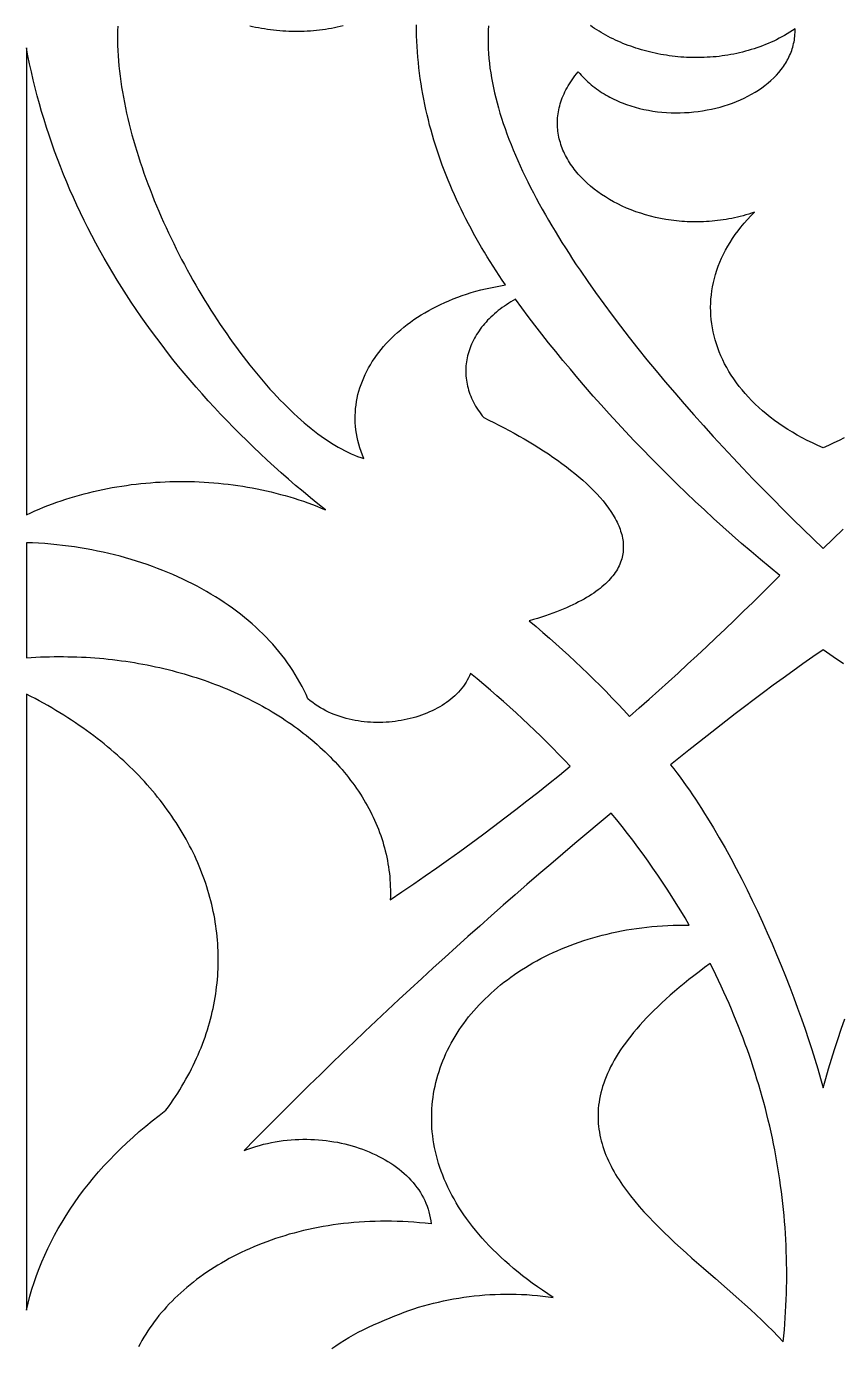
# Model space of a CAD drawing. Extents: x -4950 to -2150, y -1354 to 1346.
# Drawn here: x -2648.6 to -2495.7, y -810.6 to -562.7 of the extents above; entities that cross this region are included whole.
import ezdxf

# ---------------------------------------------------------------- set-up
doc = ezdxf.new("R2010")
doc.units = 0
doc.layers.add('LAYER_1', color=18, linetype='CONTINUOUS')

msp = doc.modelspace()

# ---------------------------------------------------------------- linework, layer by layer
at = {"layer": 'LAYER_1'}
for points in [[(-2631.47, -562.69), (-2631.51, -563.59), (-2631.52, -564.51), (-2631.52, -565.43), (-2631.5, -566.36), (-2631.46, -567.3), (-2631.41, -568.25), (-2631.35, -569.2), (-2631.26, -570.16), (-2631.16, -571.12), (-2631.05, -572.1), (-2630.92, -573.08), (-2630.77, -574.06), (-2630.61, -575.05), (-2630.43, -576.04), (-2630.24, -577.04), (-2630.04, -578.04), (-2629.82, -579.05), (-2629.59, -580.06), (-2629.35, -581.07), (-2629.09, -582.09), (-2628.82, -583.11), (-2628.53, -584.13), (-2628.24, -585.15), (-2627.93, -586.17), (-2627.6, -587.2), (-2627.27, -588.23), (-2626.93, -589.25), (-2626.57, -590.28), (-2626.2, -591.31), (-2625.82, -592.33), (-2625.43, -593.36), (-2625.03, -594.39), (-2624.62, -595.41), (-2624.2, -596.43), (-2623.77, -597.45), (-2623.33, -598.47), (-2622.88, -599.49), (-2622.42, -600.5), (-2621.95, -601.51), (-2621.48, -602.51), (-2620.99, -603.51), (-2620.5, -604.51), (-2620, -605.5), (-2619.49, -606.49), (-2618.97, -607.47), (-2618.44, -608.45), (-2617.91, -609.42), (-2617.37, -610.39), (-2616.83, -611.34), (-2616.27, -612.3), (-2615.71, -613.24), (-2615.15, -614.18), (-2614.58, -615.11), (-2614, -616.03), (-2613.42, -616.94), (-2612.83, -617.84), (-2612.24, -618.74), (-2611.64, -619.62), (-2611.04, -620.49), (-2610.44, -621.36), (-2609.83, -622.21), (-2609.22, -623.06), (-2608.6, -623.89), (-2607.98, -624.71), (-2607.35, -625.52), (-2606.73, -626.32), (-2606.1, -627.1), (-2605.47, -627.87), (-2604.83, -628.63), (-2604.2, -629.38), (-2603.56, -630.11), (-2602.92, -630.83), (-2602.28, -631.53), (-2601.64, -632.22), (-2600.99, -632.89), (-2600.35, -633.55), (-2599.71, -634.19), (-2599.06, -634.82), (-2598.42, -635.43), (-2597.77, -636.02), (-2597.13, -636.6), (-2596.49, -637.16), (-2595.85, -637.7), (-2595.2, -638.22), (-2594.56, -638.73), (-2593.93, -639.22), (-2593.29, -639.68), (-2592.66, -640.13), (-2592.02, -640.56), (-2591.39, -640.97), (-2590.77, -641.36), (-2590.14, -641.73), (-2589.52, -642.07), (-2588.91, -642.4), (-2588.29, -642.71), (-2587.68, -642.99), (-2587.08, -643.25), (-2586.47, -643.49), (-2585.88, -643.7), (-2585.28, -643.89), (-2585.57, -643.22), (-2585.82, -642.55), (-2586.05, -641.87), (-2586.25, -641.19), (-2586.42, -640.52), (-2586.57, -639.84), (-2586.7, -639.17), (-2586.79, -638.5), (-2586.86, -637.83), (-2586.91, -637.16), (-2586.93, -636.49), (-2586.93, -635.82), (-2586.9, -635.16), (-2586.85, -634.5), (-2586.77, -633.84), (-2586.67, -633.18), (-2586.55, -632.53), (-2586.41, -631.88), (-2586.24, -631.24), (-2586.04, -630.6), (-2585.83, -629.97), (-2585.59, -629.34), (-2585.33, -628.72), (-2585.05, -628.1), (-2584.75, -627.49), (-2584.43, -626.88), (-2584.08, -626.28), (-2583.72, -625.69), (-2583.33, -625.1), (-2582.93, -624.52), (-2582.5, -623.95), (-2582.05, -623.39), (-2581.59, -622.83), (-2581.1, -622.29), (-2580.6, -621.75), (-2580.07, -621.22), (-2579.53, -620.7), (-2578.97, -620.19), (-2578.39, -619.69), (-2577.8, -619.21), (-2577.18, -618.73), (-2576.55, -618.26), (-2575.9, -617.8), (-2575.24, -617.36), (-2574.55, -616.92), (-2573.86, -616.5), (-2573.14, -616.09), (-2572.41, -615.69), (-2571.66, -615.31), (-2570.9, -614.94), (-2570.12, -614.58), (-2569.33, -614.24), (-2568.52, -613.9), (-2567.7, -613.59), (-2566.87, -613.29), (-2566.02, -613), (-2565.15, -612.73), (-2564.27, -612.47), (-2563.38, -612.23), (-2562.48, -612.01), (-2561.56, -611.8), (-2560.63, -611.61), (-2559.69, -611.43), (-2558.74, -611.27), (-2559.33, -610.41), (-2559.91, -609.54), (-2560.48, -608.66), (-2561.04, -607.79), (-2561.59, -606.91), (-2562.14, -606.03), (-2562.67, -605.15), (-2563.2, -604.26), (-2563.71, -603.38), (-2564.22, -602.49), (-2564.71, -601.6), (-2565.2, -600.7), (-2565.68, -599.8), (-2566.14, -598.9), (-2566.6, -598), (-2567.04, -597.09), (-2567.48, -596.19), (-2567.9, -595.27), (-2568.32, -594.36), (-2568.72, -593.44), (-2569.11, -592.52), (-2569.5, -591.6), (-2569.87, -590.68), (-2570.23, -589.75), (-2570.58, -588.82), (-2570.91, -587.88), (-2571.24, -586.95), (-2571.55, -586.01), (-2571.86, -585.06), (-2572.15, -584.12), (-2572.43, -583.17), (-2572.7, -582.21), (-2572.96, -581.26), (-2573.2, -580.3), (-2573.43, -579.34), (-2573.65, -578.37), (-2573.86, -577.4), (-2574.06, -576.43), (-2574.24, -575.46), (-2574.41, -574.48), (-2574.57, -573.5), (-2574.71, -572.51), (-2574.85, -571.52), (-2574.97, -570.53), (-2575.07, -569.53), (-2575.17, -568.53), (-2575.25, -567.53), (-2575.31, -566.53), (-2575.37, -565.52), (-2575.41, -564.5), (-2575.43, -563.48), (-2575.44, -562.46)], [(-2589.2, -562.61), (-2589.74, -562.75), (-2590.29, -562.88), (-2590.84, -563), (-2591.39, -563.11), (-2591.95, -563.21), (-2592.51, -563.3), (-2593.07, -563.38), (-2593.64, -563.45), (-2594.2, -563.52), (-2594.77, -563.57), (-2595.34, -563.62), (-2595.92, -563.65), (-2596.49, -563.68), (-2597.07, -563.7), (-2597.64, -563.71), (-2598.22, -563.71), (-2598.8, -563.7), (-2599.37, -563.68), (-2599.95, -563.65), (-2600.52, -563.62), (-2601.1, -563.57), (-2601.67, -563.52), (-2602.24, -563.46), (-2602.81, -563.39), (-2603.38, -563.32), (-2603.94, -563.23), (-2604.5, -563.14), (-2605.06, -563.03), (-2605.62, -562.92), (-2606.17, -562.8), (-2606.72, -562.67)], [(-2561.89, -562.61), (-2561.95, -563.47), (-2561.99, -564.33), (-2562, -565.2), (-2562, -566.08), (-2561.97, -566.96), (-2561.92, -567.85), (-2561.85, -568.75), (-2561.76, -569.65), (-2561.64, -570.56), (-2561.51, -571.48), (-2561.36, -572.4), (-2561.19, -573.33), (-2561, -574.27), (-2560.79, -575.21), (-2560.56, -576.15), (-2560.31, -577.11), (-2560.05, -578.06), (-2559.76, -579.03), (-2559.46, -579.99), (-2559.14, -580.97), (-2558.81, -581.94), (-2558.45, -582.92), (-2558.08, -583.91), (-2557.69, -584.9), (-2557.29, -585.9), (-2556.87, -586.89), (-2556.43, -587.9), (-2555.98, -588.9), (-2555.51, -589.91), (-2555.03, -590.92), (-2554.53, -591.94), (-2554.02, -592.96), (-2553.49, -593.98), (-2552.95, -595.01), (-2552.4, -596.04), (-2551.83, -597.07), (-2551.25, -598.1), (-2550.65, -599.13), (-2550.04, -600.17), (-2549.42, -601.21), (-2548.79, -602.25), (-2548.14, -603.29), (-2547.48, -604.34), (-2546.81, -605.38), (-2546.13, -606.43), (-2545.44, -607.48), (-2544.74, -608.53), (-2543.3, -610.63), (-2541.82, -612.73), (-2540.3, -614.83), (-2538.74, -616.94), (-2537.15, -619.04), (-2535.53, -621.14), (-2533.87, -623.23), (-2532.19, -625.32), (-2530.47, -627.41), (-2528.74, -629.48), (-2526.98, -631.55), (-2525.2, -633.61), (-2523.39, -635.66), (-2521.58, -637.7), (-2519.74, -639.72), (-2517.9, -641.73), (-2516.04, -643.72), (-2514.17, -645.7), (-2512.3, -647.66), (-2510.41, -649.6), (-2508.53, -651.52), (-2506.65, -653.42), (-2504.76, -655.3), (-2502.88, -657.15), (-2501, -658.98), (-2499.13, -660.78), (-2497.26, -658.98), (-2495.38, -657.15)], [(-2495.18, -639.97), (-2496.13, -640.47), (-2497.1, -640.95), (-2498.1, -641.42), (-2499.13, -641.87), (-2500.15, -641.42), (-2501.15, -640.95), (-2502.13, -640.47), (-2503.08, -639.97), (-2504, -639.46), (-2504.9, -638.94), (-2505.78, -638.4), (-2506.63, -637.85), (-2507.46, -637.28), (-2508.26, -636.71), (-2509.04, -636.12), (-2509.79, -635.51), (-2510.51, -634.9), (-2511.21, -634.28), (-2511.89, -633.64), (-2512.54, -633), (-2513.16, -632.34), (-2513.76, -631.68), (-2514.33, -631.01), (-2514.88, -630.33), (-2515.4, -629.64), (-2515.89, -628.94), (-2516.36, -628.23), (-2516.8, -627.52), (-2517.22, -626.8), (-2517.61, -626.08), (-2517.97, -625.35), (-2518.3, -624.61), (-2518.61, -623.87), (-2518.9, -623.12), (-2519.15, -622.37), (-2519.38, -621.62), (-2519.58, -620.86), (-2519.76, -620.09), (-2519.91, -619.33), (-2520.03, -618.56), (-2520.12, -617.79), (-2520.19, -617.02), (-2520.23, -616.25), (-2520.24, -615.48), (-2520.22, -614.7), (-2520.18, -613.93), (-2520.1, -613.15), (-2520, -612.38), (-2519.88, -611.61), (-2519.72, -610.84), (-2519.54, -610.07), (-2519.32, -609.3), (-2519.08, -608.54), (-2518.81, -607.78), (-2518.52, -607.02), (-2518.19, -606.26), (-2517.83, -605.51), (-2517.45, -604.77), (-2517.04, -604.03), (-2516.6, -603.29), (-2516.13, -602.56), (-2515.63, -601.84), (-2515.1, -601.12), (-2514.54, -600.41), (-2513.96, -599.71), (-2513.34, -599.01), (-2512.7, -598.33), (-2512.02, -597.65), (-2512.55, -597.82), (-2513.09, -597.99), (-2513.62, -598.14), (-2514.15, -598.29), (-2514.68, -598.43), (-2515.22, -598.56), (-2515.75, -598.68), (-2516.28, -598.79), (-2516.81, -598.89), (-2517.34, -598.98), (-2517.87, -599.07), (-2518.4, -599.14), (-2518.93, -599.21), (-2519.46, -599.27), (-2519.98, -599.32), (-2520.51, -599.36), (-2521.03, -599.4), (-2521.55, -599.42), (-2522.07, -599.44), (-2522.59, -599.45), (-2523.11, -599.45), (-2523.63, -599.45), (-2524.14, -599.44), (-2524.65, -599.41), (-2525.16, -599.39), (-2525.67, -599.35), (-2526.17, -599.31), (-2526.67, -599.26), (-2527.17, -599.2), (-2527.67, -599.14), (-2528.16, -599.06), (-2528.65, -598.99), (-2529.62, -598.81), (-2530.58, -598.6), (-2531.52, -598.37), (-2532.45, -598.12), (-2533.36, -597.83), (-2534.26, -597.53), (-2535.14, -597.2), (-2536, -596.85), (-2536.84, -596.47), (-2537.66, -596.08), (-2538.45, -595.66), (-2539.23, -595.22), (-2539.98, -594.76), (-2540.71, -594.28), (-2541.42, -593.79), (-2542.1, -593.28), (-2542.75, -592.75), (-2543.38, -592.2), (-2543.97, -591.63), (-2544.54, -591.06), (-2545.08, -590.46), (-2545.59, -589.86), (-2545.83, -589.55), (-2546.06, -589.24), (-2546.29, -588.92), (-2546.51, -588.6), (-2546.72, -588.28), (-2546.92, -587.96), (-2547.11, -587.63), (-2547.29, -587.3), (-2547.47, -586.97), (-2547.63, -586.63), (-2547.79, -586.3), (-2547.94, -585.96), (-2548.08, -585.61), (-2548.21, -585.27), (-2548.32, -584.92), (-2548.43, -584.57), (-2548.53, -584.22), (-2548.63, -583.87), (-2548.71, -583.52), (-2548.78, -583.16), (-2548.84, -582.8), (-2548.89, -582.44), (-2548.93, -582.08), (-2548.96, -581.72), (-2548.98, -581.35), (-2548.98, -580.99), (-2548.98, -580.62), (-2548.97, -580.25), (-2548.94, -579.88), (-2548.91, -579.51), (-2548.86, -579.14), (-2548.8, -578.77), (-2548.73, -578.39), (-2548.65, -578.02), (-2548.56, -577.65), (-2548.45, -577.27), (-2548.34, -576.9), (-2548.21, -576.52), (-2548.07, -576.15), (-2547.92, -575.77), (-2547.75, -575.39), (-2547.57, -575.02), (-2547.38, -574.64), (-2547.18, -574.27), (-2546.97, -573.89), (-2546.74, -573.52), (-2546.5, -573.14), (-2546.24, -572.77), (-2545.98, -572.39), (-2545.7, -572.02), (-2545.4, -571.65), (-2545.09, -571.27), (-2544.81, -571.6), (-2544.52, -571.92), (-2544.22, -572.24), (-2543.91, -572.54), (-2543.6, -572.84), (-2543.29, -573.13), (-2542.97, -573.41), (-2542.64, -573.69), (-2542.31, -573.96), (-2541.97, -574.22), (-2541.63, -574.47), (-2541.29, -574.72), (-2540.94, -574.95), (-2540.58, -575.19), (-2540.22, -575.41), (-2539.86, -575.63), (-2539.49, -575.84), (-2539.12, -576.04), (-2538.75, -576.23), (-2538.37, -576.42), (-2537.99, -576.6), (-2537.6, -576.78), (-2537.21, -576.94), (-2536.82, -577.1), (-2536.03, -577.4), (-2535.23, -577.68), (-2534.41, -577.92), (-2533.59, -578.14), (-2532.76, -578.33), (-2531.92, -578.5), (-2531.08, -578.64), (-2530.23, -578.76), (-2529.38, -578.85), (-2528.53, -578.91), (-2527.67, -578.96), (-2526.82, -578.97), (-2525.97, -578.97), (-2525.11, -578.94), (-2524.26, -578.88), (-2523.42, -578.8), (-2522.58, -578.71), (-2521.74, -578.58), (-2520.91, -578.44), (-2520.09, -578.27), (-2519.28, -578.09), (-2518.48, -577.88), (-2517.69, -577.65), (-2516.91, -577.4), (-2516.15, -577.13), (-2515.4, -576.83), (-2514.66, -576.52), (-2513.94, -576.19), (-2513.24, -575.85), (-2512.56, -575.48), (-2511.9, -575.09), (-2511.26, -574.69), (-2510.64, -574.26), (-2510.04, -573.82), (-2509.46, -573.36), (-2508.92, -572.89), (-2508.39, -572.4), (-2507.9, -571.89), (-2507.43, -571.37), (-2506.99, -570.83), (-2506.78, -570.55), (-2506.58, -570.27), (-2506.39, -569.99), (-2506.21, -569.7), (-2506.03, -569.41), (-2505.86, -569.11), (-2505.7, -568.81), (-2505.55, -568.51), (-2505.41, -568.21), (-2505.27, -567.9), (-2505.15, -567.58), (-2505.03, -567.27), (-2504.92, -566.95), (-2504.82, -566.63), (-2504.74, -566.3), (-2504.66, -565.97), (-2504.59, -565.64), (-2504.53, -565.3), (-2504.48, -564.96), (-2504.44, -564.62), (-2504.41, -564.27), (-2504.39, -563.92), (-2504.38, -563.57), (-2504.38, -563.21), (-2504.87, -563.53), (-2505.36, -563.84), (-2505.85, -564.14), (-2506.35, -564.43), (-2506.86, -564.71), (-2507.37, -564.98), (-2507.88, -565.24), (-2508.39, -565.49), (-2508.91, -565.72), (-2509.43, -565.95), (-2509.96, -566.17), (-2510.49, -566.38), (-2511.02, -566.58), (-2511.55, -566.76), (-2512.09, -566.94), (-2512.63, -567.11), (-2513.17, -567.27), (-2513.71, -567.42), (-2514.25, -567.57), (-2514.8, -567.7), (-2515.35, -567.82), (-2515.9, -567.93), (-2516.45, -568.04), (-2517, -568.13), (-2517.55, -568.22), (-2518.1, -568.3), (-2518.66, -568.37), (-2519.21, -568.43), (-2519.76, -568.48), (-2520.32, -568.52), (-2520.87, -568.55), (-2521.43, -568.58), (-2521.98, -568.6), (-2522.53, -568.61), (-2523.09, -568.61), (-2523.64, -568.6), (-2524.19, -568.58), (-2524.74, -568.56), (-2525.29, -568.53), (-2525.83, -568.49), (-2526.38, -568.44), (-2526.92, -568.38), (-2527.46, -568.32), (-2528, -568.25), (-2528.54, -568.17), (-2529.07, -568.08), (-2529.6, -567.99), (-2530.13, -567.89), (-2530.66, -567.78), (-2531.18, -567.66), (-2531.7, -567.54), (-2532.22, -567.41), (-2532.73, -567.27), (-2533.24, -567.13), (-2533.75, -566.98), (-2534.25, -566.82), (-2534.74, -566.66), (-2535.24, -566.48), (-2535.72, -566.31), (-2536.21, -566.12), (-2536.69, -565.93), (-2537.16, -565.73), (-2537.63, -565.53), (-2538.09, -565.32), (-2538.55, -565.1), (-2539, -564.88), (-2539.45, -564.65), (-2539.89, -564.41), (-2540.32, -564.17), (-2540.75, -563.92), (-2541.17, -563.67), (-2541.59, -563.41), (-2542, -563.15), (-2542.4, -562.88), (-2542.79, -562.6)], [(-2495.33, -682.44), (-2497.22, -681.11), (-2499.13, -679.79), (-2501.04, -681.11), (-2502.93, -682.44), (-2504.8, -683.78), (-2506.65, -685.11), (-2508.48, -686.45), (-2510.29, -687.79), (-2512.09, -689.14), (-2513.88, -690.49), (-2515.65, -691.84), (-2517.41, -693.19), (-2519.16, -694.55), (-2520.89, -695.91), (-2524.34, -698.63), (-2527.76, -701.37), (-2527.17, -702.14), (-2526.57, -702.91), (-2525.98, -703.71), (-2525.4, -704.51), (-2524.81, -705.33), (-2524.23, -706.16), (-2523.65, -707.01), (-2523.08, -707.86), (-2522.51, -708.73), (-2521.94, -709.61), (-2521.37, -710.5), (-2520.81, -711.39), (-2519.7, -713.22), (-2518.61, -715.09), (-2517.53, -716.98), (-2516.47, -718.91), (-2515.43, -720.86), (-2514.41, -722.84), (-2513.41, -724.83), (-2512.43, -726.84), (-2511.47, -728.86), (-2510.53, -730.9), (-2509.61, -732.93), (-2508.72, -734.98), (-2507.85, -737.02), (-2507.01, -739.06), (-2506.19, -741.09), (-2505.4, -743.11), (-2504.64, -745.11), (-2503.91, -747.1), (-2503.2, -749.07), (-2502.52, -751.01), (-2501.88, -752.93), (-2501.26, -754.82), (-2500.68, -756.67), (-2500.13, -758.49), (-2499.61, -760.27), (-2499.13, -762), (-2498.64, -760.27), (-2498.13, -758.49), (-2497.58, -756.67), (-2496.99, -754.82), (-2496.38, -752.93), (-2495.73, -751.01), (-2495.06, -749.07)], [(-2591.3, -810.99), (-2590.54, -810.46), (-2589.76, -809.93), (-2588.95, -809.42), (-2588.11, -808.91), (-2587.24, -808.41), (-2586.35, -807.93), (-2585.42, -807.45), (-2584.46, -806.98), (-2583.48, -806.53), (-2582.46, -806.08), (-2581.42, -805.65), (-2580.34, -805.22), (-2579.48, -804.85), (-2578.61, -804.5), (-2577.73, -804.16), (-2576.84, -803.84), (-2575.94, -803.54), (-2575.03, -803.24), (-2574.11, -802.97), (-2573.19, -802.71), (-2572.26, -802.47), (-2571.32, -802.24), (-2570.37, -802.03), (-2569.42, -801.83), (-2568.47, -801.65), (-2567.51, -801.49), (-2566.54, -801.34), (-2565.57, -801.21), (-2564.59, -801.1), (-2563.62, -801), (-2562.63, -800.92), (-2561.65, -800.85), (-2560.66, -800.81), (-2559.67, -800.77), (-2558.68, -800.76), (-2557.69, -800.76), (-2556.7, -800.78), (-2555.71, -800.81), (-2554.71, -800.86), (-2553.72, -800.93), (-2552.73, -801.02), (-2551.74, -801.12), (-2550.75, -801.24), (-2549.77, -801.37), (-2550.79, -800.71), (-2551.78, -800.04), (-2552.75, -799.37), (-2553.7, -798.69), (-2554.61, -798), (-2555.51, -797.31), (-2556.38, -796.62), (-2557.22, -795.93), (-2558.04, -795.23), (-2558.84, -794.52), (-2559.61, -793.81), (-2560.36, -793.1), (-2561.08, -792.39), (-2561.78, -791.67), (-2562.46, -790.95), (-2563.11, -790.23), (-2563.74, -789.51), (-2564.35, -788.78), (-2564.94, -788.05), (-2565.5, -787.32), (-2566.04, -786.59), (-2566.55, -785.85), (-2567.05, -785.12), (-2567.52, -784.38), (-2567.97, -783.64), (-2568.39, -782.9), (-2568.8, -782.16), (-2569.18, -781.42), (-2569.55, -780.67), (-2569.89, -779.93), (-2570.21, -779.19), (-2570.51, -778.44), (-2570.79, -777.7), (-2571.04, -776.96), (-2571.28, -776.22), (-2571.5, -775.48), (-2571.7, -774.73), (-2571.87, -773.99), (-2572.03, -773.26), (-2572.17, -772.52), (-2572.28, -771.78), (-2572.38, -771.05), (-2572.46, -770.31), (-2572.52, -769.58), (-2572.56, -768.85), (-2572.58, -768.13), (-2572.58, -767.4), (-2572.57, -766.68), (-2572.53, -765.96), (-2572.48, -765.24), (-2572.41, -764.53), (-2572.32, -763.82), (-2572.21, -763.11), (-2572.09, -762.41), (-2571.94, -761.71), (-2571.78, -761.01), (-2571.61, -760.32), (-2571.41, -759.63), (-2571.2, -758.95), (-2570.97, -758.27), (-2570.73, -757.6), (-2570.47, -756.93), (-2570.19, -756.26), (-2569.9, -755.6), (-2569.59, -754.95), (-2569.26, -754.3), (-2568.92, -753.65), (-2568.56, -753.02), (-2568.19, -752.39), (-2567.8, -751.76), (-2567.4, -751.14), (-2566.98, -750.53), (-2566.55, -749.92), (-2566.1, -749.32), (-2565.64, -748.73), (-2565.16, -748.14), (-2564.67, -747.57), (-2564.17, -747), (-2563.65, -746.43), (-2563.12, -745.88), (-2562.57, -745.33), (-2562.01, -744.79), (-2561.44, -744.26), (-2560.85, -743.73), (-2560.25, -743.22), (-2559.64, -742.71), (-2559.02, -742.22), (-2558.38, -741.73), (-2557.73, -741.25), (-2557.06, -740.78), (-2556.39, -740.32), (-2555.7, -739.87), (-2555, -739.43), (-2554.29, -739), (-2553.57, -738.58), (-2552.84, -738.17), (-2552.1, -737.77), (-2551.34, -737.38), (-2550.57, -737.01), (-2549.8, -736.64), (-2549.01, -736.28), (-2548.21, -735.94), (-2547.4, -735.6), (-2546.58, -735.28), (-2545.75, -734.97), (-2544.91, -734.68), (-2544.06, -734.39), (-2543.2, -734.12), (-2542.34, -733.86), (-2541.46, -733.61), (-2540.57, -733.37), (-2539.68, -733.15), (-2538.77, -732.94), (-2537.86, -732.74), (-2536.94, -732.56), (-2536.01, -732.39), (-2535.07, -732.24), (-2534.12, -732.1), (-2533.17, -731.97), (-2532.21, -731.85), (-2531.24, -731.76), (-2530.26, -731.67), (-2529.27, -731.6), (-2528.28, -731.55), (-2527.28, -731.51), (-2526.27, -731.48), (-2525.26, -731.47), (-2524.24, -731.48), (-2525.04, -730.12), (-2525.85, -728.77), (-2526.68, -727.43), (-2527.52, -726.08), (-2528.39, -724.75), (-2529.26, -723.42), (-2530.15, -722.1), (-2531.06, -720.78), (-2531.98, -719.46), (-2532.92, -718.16), (-2533.88, -716.86), (-2534.85, -715.56), (-2535.83, -714.27), (-2536.83, -712.99), (-2537.85, -711.72), (-2538.88, -710.45), (-2541.17, -712.35), (-2543.45, -714.26), (-2545.72, -716.17), (-2547.98, -718.09), (-2550.23, -720.01), (-2552.48, -721.94), (-2554.72, -723.87), (-2556.94, -725.81), (-2559.16, -727.75), (-2561.37, -729.7), (-2563.57, -731.66), (-2565.77, -733.61), (-2567.95, -735.58), (-2570.12, -737.54), (-2572.29, -739.52), (-2574.45, -741.5), (-2576.6, -743.48), (-2578.74, -745.47), (-2580.87, -747.46), (-2582.99, -749.45), (-2585.1, -751.46), (-2587.21, -753.46), (-2589.31, -755.47), (-2591.39, -757.49), (-2593.47, -759.51), (-2595.54, -761.54), (-2597.6, -763.57), (-2599.65, -765.6), (-2601.69, -767.64), (-2603.72, -769.69), (-2605.75, -771.74), (-2607.76, -773.79), (-2607.05, -773.52), (-2606.33, -773.27), (-2605.6, -773.04), (-2604.87, -772.83), (-2604.14, -772.63), (-2603.4, -772.46), (-2602.66, -772.3), (-2601.92, -772.16), (-2601.18, -772.04), (-2600.44, -771.94), (-2599.7, -771.85), (-2598.96, -771.78), (-2598.22, -771.73), (-2597.48, -771.7), (-2596.74, -771.68), (-2596, -771.68), (-2595.27, -771.7), (-2594.54, -771.73), (-2593.81, -771.78), (-2593.09, -771.85), (-2592.37, -771.93), (-2591.66, -772.03), (-2590.95, -772.14), (-2590.25, -772.26), (-2589.55, -772.41), (-2588.87, -772.56), (-2588.18, -772.73), (-2587.51, -772.92), (-2586.85, -773.12), (-2586.19, -773.33), (-2585.55, -773.56), (-2584.91, -773.8), (-2584.28, -774.06), (-2583.67, -774.33), (-2583.07, -774.61), (-2582.47, -774.9), (-2581.9, -775.21), (-2581.33, -775.53), (-2580.78, -775.86), (-2580.24, -776.2), (-2579.71, -776.56), (-2579.2, -776.93), (-2578.71, -777.3), (-2578.23, -777.69), (-2577.76, -778.1), (-2577.32, -778.51), (-2576.89, -778.93), (-2576.48, -779.36), (-2576.08, -779.81), (-2575.71, -780.26), (-2575.35, -780.73), (-2575.02, -781.2), (-2574.7, -781.68), (-2574.41, -782.18), (-2574.13, -782.68), (-2573.88, -783.19), (-2573.65, -783.71), (-2573.44, -784.24), (-2573.26, -784.78), (-2573.1, -785.32), (-2572.96, -785.88), (-2572.85, -786.44), (-2572.76, -787.01), (-2572.7, -787.58), (-2573.77, -787.46), (-2574.84, -787.36), (-2575.91, -787.28), (-2576.97, -787.21), (-2578.02, -787.15), (-2579.06, -787.11), (-2580.1, -787.09), (-2581.14, -787.08), (-2582.16, -787.08), (-2583.18, -787.1), (-2584.19, -787.14), (-2585.19, -787.19), (-2586.19, -787.25), (-2587.18, -787.33), (-2588.16, -787.42), (-2589.13, -787.52), (-2590.1, -787.64), (-2591.05, -787.77), (-2592, -787.92), (-2592.94, -788.07), (-2593.88, -788.25), (-2594.8, -788.43), (-2595.72, -788.62), (-2596.62, -788.83), (-2597.52, -789.05), (-2598.41, -789.29), (-2599.29, -789.53), (-2600.16, -789.79), (-2601.02, -790.05), (-2601.87, -790.33), (-2602.71, -790.62), (-2603.54, -790.92), (-2604.36, -791.24), (-2605.17, -791.56), (-2605.97, -791.89), (-2606.76, -792.24), (-2607.54, -792.59), (-2608.31, -792.95), (-2609.07, -793.33), (-2609.82, -793.71), (-2610.56, -794.1), (-2611.28, -794.51), (-2612, -794.92), (-2612.7, -795.34), (-2613.4, -795.77), (-2614.08, -796.2), (-2614.74, -796.65), (-2615.4, -797.1), (-2616.05, -797.57), (-2616.68, -798.04), (-2617.3, -798.52), (-2617.91, -799), (-2618.5, -799.49), (-2619.09, -800), (-2619.66, -800.5), (-2620.21, -801.02), (-2620.76, -801.54), (-2621.29, -802.07), (-2621.81, -802.6), (-2622.31, -803.14), (-2622.8, -803.69), (-2623.28, -804.24), (-2623.75, -804.8), (-2624.2, -805.37), (-2624.63, -805.94), (-2625.05, -806.51), (-2625.46, -807.09), (-2625.85, -807.68), (-2626.23, -808.27), (-2626.6, -808.86), (-2626.95, -809.46), (-2627.28, -810.07), (-2627.6, -810.67)]]:
    msp.add_lwpolyline(points, dxfattribs=at)
for points in [[(-2648.62, -654.43), (-2647.82, -654.06), (-2647.02, -653.71), (-2646.21, -653.36), (-2645.4, -653.03), (-2644.58, -652.7), (-2643.75, -652.39), (-2642.92, -652.09), (-2642.08, -651.8), (-2641.23, -651.52), (-2640.38, -651.25), (-2639.53, -650.99), (-2638.67, -650.75), (-2637.81, -650.51), (-2636.94, -650.29), (-2636.06, -650.08), (-2635.18, -649.88), (-2634.3, -649.69), (-2633.42, -649.51), (-2632.53, -649.34), (-2631.64, -649.19), (-2630.74, -649.04), (-2629.85, -648.91), (-2628.95, -648.78), (-2628.04, -648.67), (-2627.14, -648.57), (-2626.23, -648.49), (-2625.32, -648.41), (-2624.41, -648.34), (-2623.5, -648.29), (-2622.59, -648.24), (-2621.68, -648.21), (-2620.77, -648.19), (-2619.85, -648.18), (-2618.94, -648.18), (-2618.02, -648.2), (-2617.11, -648.22), (-2616.2, -648.25), (-2615.28, -648.3), (-2614.37, -648.36), (-2613.46, -648.43), (-2612.55, -648.51), (-2611.64, -648.6), (-2610.74, -648.71), (-2609.83, -648.82), (-2608.93, -648.95), (-2608.03, -649.09), (-2607.13, -649.23), (-2606.24, -649.4), (-2605.34, -649.57), (-2604.46, -649.75), (-2603.57, -649.94), (-2602.69, -650.15), (-2601.81, -650.37), (-2600.94, -650.6), (-2600.07, -650.84), (-2599.21, -651.09), (-2598.35, -651.35), (-2597.49, -651.63), (-2596.64, -651.91), (-2595.8, -652.21), (-2594.96, -652.52), (-2594.13, -652.84), (-2593.3, -653.17), (-2592.48, -653.52), (-2593.91, -652.38), (-2595.32, -651.23), (-2596.72, -650.07), (-2598.1, -648.91), (-2599.46, -647.73), (-2600.81, -646.55), (-2602.14, -645.36), (-2603.45, -644.16), (-2604.75, -642.96), (-2606.03, -641.74), (-2607.29, -640.52), (-2608.54, -639.29), (-2609.77, -638.05), (-2610.98, -636.8), (-2612.18, -635.55), (-2613.36, -634.29), (-2614.52, -633.02), (-2615.66, -631.74), (-2616.79, -630.46), (-2617.9, -629.17), (-2618.99, -627.87), (-2620.06, -626.57), (-2621.12, -625.26), (-2622.16, -623.94), (-2623.18, -622.61), (-2624.18, -621.28), (-2625.17, -619.94), (-2626.14, -618.6), (-2627.09, -617.25), (-2628.02, -615.89), (-2628.94, -614.53), (-2629.83, -613.16), (-2630.71, -611.79), (-2631.57, -610.41), (-2632.41, -609.02), (-2633.23, -607.63), (-2634.04, -606.23), (-2634.83, -604.83), (-2635.59, -603.42), (-2636.34, -602.01), (-2637.07, -600.59), (-2637.79, -599.16), (-2638.48, -597.74), (-2639.15, -596.3), (-2639.81, -594.86), (-2640.45, -593.42), (-2641.06, -591.97), (-2641.66, -590.52), (-2642.24, -589.06), (-2642.8, -587.6), (-2643.35, -586.14), (-2643.87, -584.67), (-2644.37, -583.19), (-2644.86, -581.72), (-2645.32, -580.24), (-2645.76, -578.75), (-2646.19, -577.26), (-2646.6, -575.77), (-2646.98, -574.27), (-2647.35, -572.77), (-2647.69, -571.27), (-2648.02, -569.76), (-2648.33, -568.26), (-2648.62, -566.74)], [(-2535.48, -692.29), (-2533.63, -690.67), (-2531.8, -689.05), (-2529.97, -687.43), (-2528.16, -685.8), (-2526.36, -684.16), (-2524.57, -682.51), (-2522.79, -680.87), (-2521.02, -679.21), (-2519.27, -677.55), (-2517.52, -675.89), (-2515.79, -674.22), (-2514.06, -672.55), (-2512.35, -670.88), (-2510.65, -669.2), (-2508.95, -667.51), (-2507.27, -665.83), (-2509.08, -664.35), (-2510.87, -662.85), (-2512.65, -661.34), (-2514.43, -659.81), (-2516.19, -658.26), (-2517.94, -656.7), (-2519.68, -655.12), (-2521.4, -653.53), (-2523.11, -651.93), (-2524.81, -650.32), (-2526.49, -648.7), (-2528.15, -647.07), (-2529.79, -645.43), (-2531.42, -643.79), (-2533.03, -642.13), (-2534.62, -640.48), (-2536.19, -638.81), (-2537.74, -637.15), (-2539.27, -635.48), (-2540.78, -633.81), (-2542.26, -632.14), (-2543.72, -630.47), (-2545.15, -628.8), (-2546.56, -627.13), (-2547.95, -625.46), (-2549.3, -623.8), (-2550.63, -622.15), (-2551.93, -620.5), (-2553.21, -618.86), (-2554.45, -617.22), (-2555.66, -615.59), (-2556.84, -613.98), (-2557.28, -614.22), (-2557.71, -614.47), (-2558.13, -614.73), (-2558.54, -615), (-2558.94, -615.27), (-2559.33, -615.54), (-2559.71, -615.82), (-2560.08, -616.11), (-2560.44, -616.4), (-2560.79, -616.7), (-2561.12, -617), (-2561.45, -617.31), (-2561.77, -617.62), (-2562.08, -617.93), (-2562.37, -618.25), (-2562.66, -618.58), (-2562.93, -618.91), (-2563.2, -619.24), (-2563.45, -619.57), (-2563.69, -619.91), (-2563.92, -620.26), (-2564.14, -620.6), (-2564.35, -620.95), (-2564.55, -621.31), (-2564.74, -621.66), (-2564.91, -622.02), (-2565.08, -622.38), (-2565.23, -622.74), (-2565.37, -623.11), (-2565.51, -623.48), (-2565.62, -623.85), (-2565.73, -624.22), (-2565.83, -624.59), (-2565.91, -624.96), (-2565.99, -625.34), (-2566.05, -625.72), (-2566.1, -626.1), (-2566.14, -626.48), (-2566.16, -626.86), (-2566.18, -627.24), (-2566.18, -627.62), (-2566.17, -628), (-2566.15, -628.38), (-2566.11, -628.76), (-2566.07, -629.15), (-2566.01, -629.53), (-2565.94, -629.91), (-2565.85, -630.29), (-2565.76, -630.67), (-2565.65, -631.05), (-2565.53, -631.43), (-2565.4, -631.81), (-2565.25, -632.18), (-2565.09, -632.56), (-2564.92, -632.93), (-2564.74, -633.3), (-2564.54, -633.67), (-2564.33, -634.04), (-2564.11, -634.41), (-2563.88, -634.77), (-2563.63, -635.13), (-2563.37, -635.49), (-2563.09, -635.84), (-2562.81, -636.2), (-2561.86, -636.65), (-2560.9, -637.12), (-2559.95, -637.61), (-2559, -638.1), (-2558.05, -638.61), (-2557.1, -639.13), (-2556.16, -639.65), (-2555.23, -640.19), (-2554.3, -640.74), (-2553.38, -641.3), (-2552.47, -641.86), (-2551.58, -642.44), (-2550.69, -643.02), (-2549.82, -643.62), (-2548.97, -644.21), (-2548.13, -644.82), (-2547.31, -645.43), (-2546.51, -646.05), (-2545.73, -646.68), (-2544.98, -647.31), (-2544.24, -647.95), (-2543.54, -648.59), (-2542.86, -649.23), (-2542.2, -649.88), (-2541.58, -650.53), (-2540.98, -651.19), (-2540.42, -651.85), (-2539.89, -652.51), (-2539.4, -653.17), (-2538.94, -653.83), (-2538.52, -654.49), (-2538.32, -654.83), (-2538.13, -655.16), (-2537.96, -655.49), (-2537.79, -655.83), (-2537.63, -656.16), (-2537.49, -656.49), (-2537.35, -656.82), (-2537.23, -657.16), (-2537.12, -657.49), (-2537.01, -657.82), (-2536.92, -658.15), (-2536.84, -658.48), (-2536.77, -658.81), (-2536.72, -659.14), (-2536.67, -659.47), (-2536.64, -659.8), (-2536.62, -660.13), (-2536.62, -660.46), (-2536.62, -660.78), (-2536.64, -661.11), (-2536.67, -661.43), (-2536.72, -661.76), (-2536.77, -662.08), (-2536.85, -662.4), (-2536.93, -662.72), (-2537.03, -663.04), (-2537.14, -663.36), (-2537.27, -663.68), (-2537.41, -664), (-2537.57, -664.31), (-2537.74, -664.63), (-2537.92, -664.94), (-2538.12, -665.25), (-2538.34, -665.56), (-2538.57, -665.87), (-2538.82, -666.17), (-2539.08, -666.48), (-2539.36, -666.78), (-2539.65, -667.08), (-2539.96, -667.38), (-2540.29, -667.68), (-2540.63, -667.97), (-2540.99, -668.27), (-2541.37, -668.56), (-2541.76, -668.85), (-2542.17, -669.14), (-2542.6, -669.42), (-2543.05, -669.7), (-2543.51, -669.99), (-2543.99, -670.26), (-2544.49, -670.54), (-2545.01, -670.81), (-2545.54, -671.09), (-2546.1, -671.35), (-2546.67, -671.62), (-2547.26, -671.88), (-2547.88, -672.14), (-2548.51, -672.4), (-2549.16, -672.66), (-2549.83, -672.91), (-2550.51, -673.16), (-2551.22, -673.41), (-2551.95, -673.65), (-2552.7, -673.89), (-2553.47, -674.13), (-2554.26, -674.36), (-2552.99, -675.43), (-2551.74, -676.51), (-2550.49, -677.59), (-2549.26, -678.68), (-2548.04, -679.77), (-2546.83, -680.88), (-2545.64, -681.99), (-2544.46, -683.1), (-2543.29, -684.23), (-2542.13, -685.36), (-2540.99, -686.5), (-2539.86, -687.64), (-2538.75, -688.79), (-2537.64, -689.95), (-2536.55, -691.12)], [(-2580.35, -726.71), (-2578.15, -725.23), (-2575.95, -723.73), (-2573.77, -722.22), (-2571.6, -720.7), (-2569.45, -719.17), (-2567.31, -717.63), (-2565.18, -716.07), (-2563.06, -714.51), (-2560.96, -712.94), (-2558.87, -711.35), (-2556.79, -709.76), (-2554.73, -708.16), (-2552.67, -706.55), (-2550.63, -704.93), (-2548.61, -703.3), (-2546.59, -701.66), (-2547.67, -700.52), (-2548.76, -699.39), (-2549.86, -698.26), (-2550.97, -697.15), (-2552.1, -696.03), (-2553.24, -694.93), (-2554.39, -693.83), (-2555.55, -692.73), (-2556.73, -691.65), (-2557.92, -690.57), (-2559.12, -689.49), (-2560.34, -688.42), (-2561.56, -687.36), (-2562.8, -686.31), (-2564.05, -685.26), (-2565.31, -684.22), (-2565.49, -684.65), (-2565.68, -685.06), (-2565.89, -685.47), (-2566.12, -685.87), (-2566.37, -686.26), (-2566.63, -686.64), (-2566.92, -687.02), (-2567.22, -687.38), (-2567.54, -687.73), (-2567.87, -688.08), (-2568.22, -688.42), (-2568.59, -688.74), (-2568.97, -689.06), (-2569.36, -689.37), (-2569.77, -689.67), (-2570.19, -689.95), (-2570.62, -690.23), (-2571.07, -690.5), (-2571.53, -690.76), (-2571.99, -691), (-2572.47, -691.24), (-2572.96, -691.46), (-2573.46, -691.67), (-2573.97, -691.87), (-2574.48, -692.06), (-2575, -692.24), (-2575.54, -692.41), (-2576.07, -692.56), (-2576.62, -692.71), (-2577.17, -692.84), (-2577.73, -692.95), (-2578.29, -693.06), (-2578.85, -693.15), (-2579.42, -693.23), (-2579.99, -693.3), (-2580.57, -693.35), (-2581.15, -693.4), (-2581.73, -693.42), (-2582.31, -693.44), (-2582.89, -693.44), (-2583.47, -693.43), (-2584.06, -693.4), (-2584.64, -693.36), (-2585.22, -693.3), (-2585.8, -693.23), (-2586.38, -693.15), (-2586.95, -693.05), (-2587.52, -692.94), (-2588.09, -692.81), (-2588.65, -692.67), (-2589.21, -692.51), (-2589.77, -692.33), (-2590.31, -692.14), (-2590.86, -691.94), (-2591.39, -691.72), (-2591.92, -691.48), (-2592.44, -691.23), (-2592.95, -690.96), (-2593.45, -690.67), (-2593.95, -690.37), (-2594.43, -690.05), (-2594.9, -689.71), (-2595.37, -689.36), (-2595.82, -688.99), (-2596.16, -688.21), (-2596.53, -687.43), (-2596.91, -686.66), (-2597.32, -685.9), (-2597.74, -685.15), (-2598.19, -684.41), (-2598.65, -683.67), (-2599.13, -682.94), (-2599.63, -682.22), (-2600.15, -681.51), (-2600.68, -680.81), (-2601.24, -680.12), (-2601.81, -679.43), (-2602.4, -678.76), (-2603.01, -678.09), (-2603.63, -677.44), (-2604.27, -676.79), (-2604.93, -676.15), (-2605.6, -675.53), (-2606.29, -674.91), (-2607, -674.3), (-2607.72, -673.71), (-2608.45, -673.12), (-2609.2, -672.54), (-2609.97, -671.98), (-2610.75, -671.42), (-2611.54, -670.88), (-2612.35, -670.35), (-2613.17, -669.83), (-2614, -669.32), (-2614.85, -668.82), (-2615.71, -668.33), (-2616.58, -667.86), (-2617.47, -667.39), (-2618.37, -666.94), (-2619.28, -666.5), (-2620.2, -666.08), (-2621.13, -665.66), (-2622.08, -665.26), (-2623.03, -664.87), (-2624, -664.5), (-2624.97, -664.13), (-2625.96, -663.78), (-2626.96, -663.44), (-2627.96, -663.12), (-2628.98, -662.81), (-2630.01, -662.51), (-2631.04, -662.23), (-2632.08, -661.96), (-2633.14, -661.71), (-2634.19, -661.46), (-2635.26, -661.24), (-2636.34, -661.02), (-2637.42, -660.83), (-2638.51, -660.64), (-2639.61, -660.47), (-2640.71, -660.32), (-2641.82, -660.18), (-2642.94, -660.06), (-2644.06, -659.95), (-2645.19, -659.86), (-2646.33, -659.78), (-2647.47, -659.72), (-2648.61, -659.68), (-2648.61, -681.29), (-2647.74, -681.23), (-2646.87, -681.18), (-2646, -681.14), (-2645.13, -681.11), (-2644.27, -681.09), (-2643.4, -681.07), (-2642.54, -681.06), (-2641.69, -681.07), (-2640.83, -681.08), (-2639.98, -681.09), (-2639.13, -681.12), (-2638.28, -681.16), (-2637.44, -681.2), (-2636.6, -681.25), (-2635.76, -681.31), (-2634.92, -681.38), (-2634.09, -681.45), (-2633.26, -681.54), (-2632.44, -681.63), (-2631.62, -681.73), (-2630.8, -681.83), (-2629.98, -681.95), (-2629.17, -682.07), (-2628.36, -682.2), (-2627.56, -682.34), (-2626.76, -682.48), (-2625.97, -682.63), (-2625.17, -682.79), (-2624.39, -682.96), (-2623.6, -683.13), (-2622.83, -683.31), (-2622.05, -683.5), (-2621.28, -683.7), (-2620.52, -683.9), (-2619.75, -684.11), (-2619, -684.32), (-2618.25, -684.55), (-2617.5, -684.78), (-2616.76, -685.01), (-2616.02, -685.26), (-2615.29, -685.51), (-2614.57, -685.76), (-2613.85, -686.03), (-2613.13, -686.29), (-2612.42, -686.57), (-2611.72, -686.85), (-2611.02, -687.14), (-2610.32, -687.44), (-2609.64, -687.74), (-2608.95, -688.05), (-2608.28, -688.36), (-2607.61, -688.68), (-2606.94, -689.01), (-2606.29, -689.34), (-2605.64, -689.67), (-2604.99, -690.02), (-2604.35, -690.37), (-2603.72, -690.72), (-2603.1, -691.08), (-2602.48, -691.45), (-2601.86, -691.82), (-2601.26, -692.2), (-2600.66, -692.58), (-2600.07, -692.97), (-2599.48, -693.37), (-2598.91, -693.76), (-2598.34, -694.17), (-2597.77, -694.58), (-2597.22, -694.99), (-2596.67, -695.41), (-2596.13, -695.84), (-2595.6, -696.27), (-2595.07, -696.7), (-2594.55, -697.14), (-2594.04, -697.59), (-2593.54, -698.04), (-2593.05, -698.49), (-2592.56, -698.95), (-2592.09, -699.42), (-2591.62, -699.88), (-2591.16, -700.36), (-2590.7, -700.83), (-2590.26, -701.32), (-2589.82, -701.8), (-2589.4, -702.29), (-2588.98, -702.79), (-2588.57, -703.29), (-2588.17, -703.79), (-2587.78, -704.3), (-2587.39, -704.81), (-2587.02, -705.32), (-2586.66, -705.84), (-2586.3, -706.36), (-2585.96, -706.89), (-2585.62, -707.42), (-2585.29, -707.96), (-2584.98, -708.49), (-2584.67, -709.04), (-2584.37, -709.58), (-2584.08, -710.13), (-2583.81, -710.68), (-2583.54, -711.24), (-2583.28, -711.8), (-2583.03, -712.36), (-2582.8, -712.93), (-2582.57, -713.49), (-2582.35, -714.07), (-2582.15, -714.64), (-2581.95, -715.22), (-2581.77, -715.8), (-2581.59, -716.38), (-2581.43, -716.97), (-2581.28, -717.56), (-2581.14, -718.15), (-2581.01, -718.75), (-2580.89, -719.35), (-2580.78, -719.95), (-2580.68, -720.55), (-2580.6, -721.16), (-2580.52, -721.76), (-2580.46, -722.37), (-2580.41, -722.99), (-2580.37, -723.6), (-2580.34, -724.22), (-2580.33, -724.84), (-2580.32, -725.46), (-2580.33, -726.08)], [(-2648.62, -803.78), (-2648.31, -802.46), (-2647.97, -801.15), (-2647.59, -799.85), (-2647.17, -798.55), (-2646.73, -797.26), (-2646.25, -795.98), (-2645.73, -794.7), (-2645.18, -793.43), (-2644.6, -792.17), (-2643.98, -790.92), (-2643.33, -789.68), (-2642.65, -788.44), (-2641.94, -787.22), (-2641.19, -786), (-2640.41, -784.8), (-2639.6, -783.61), (-2638.76, -782.42), (-2637.89, -781.25), (-2636.98, -780.09), (-2636.04, -778.95), (-2635.07, -777.81), (-2634.08, -776.69), (-2633.05, -775.58), (-2631.99, -774.48), (-2630.9, -773.4), (-2629.78, -772.33), (-2628.62, -771.27), (-2627.45, -770.23), (-2626.24, -769.21), (-2625, -768.2), (-2623.73, -767.2), (-2622.43, -766.22), (-2621.97, -765.59), (-2621.52, -764.95), (-2621.09, -764.31), (-2620.66, -763.67), (-2620.24, -763.03), (-2619.84, -762.38), (-2619.44, -761.73), (-2619.06, -761.08), (-2618.69, -760.43), (-2618.33, -759.78), (-2617.98, -759.12), (-2617.65, -758.46), (-2617.32, -757.81), (-2617.01, -757.15), (-2616.7, -756.49), (-2616.41, -755.82), (-2616.13, -755.16), (-2615.86, -754.49), (-2615.6, -753.83), (-2615.35, -753.16), (-2615.11, -752.49), (-2614.89, -751.82), (-2614.67, -751.15), (-2614.47, -750.48), (-2614.27, -749.81), (-2614.09, -749.14), (-2613.92, -748.46), (-2613.76, -747.79), (-2613.61, -747.11), (-2613.47, -746.44), (-2613.34, -745.76), (-2613.22, -745.09), (-2613.11, -744.41), (-2613.01, -743.73), (-2612.93, -743.06), (-2612.85, -742.38), (-2612.79, -741.7), (-2612.73, -741.03), (-2612.69, -740.35), (-2612.66, -739.68), (-2612.63, -739), (-2612.62, -738.32), (-2612.62, -737.65), (-2612.63, -736.97), (-2612.65, -736.3), (-2612.68, -735.62), (-2612.72, -734.95), (-2612.77, -734.28), (-2612.83, -733.6), (-2612.9, -732.93), (-2612.99, -732.26), (-2613.08, -731.59), (-2613.18, -730.92), (-2613.29, -730.26), (-2613.42, -729.59), (-2613.55, -728.92), (-2613.69, -728.26), (-2613.85, -727.6), (-2614.01, -726.93), (-2614.18, -726.27), (-2614.37, -725.62), (-2614.56, -724.96), (-2614.77, -724.3), (-2614.98, -723.65), (-2615.2, -723), (-2615.44, -722.35), (-2615.68, -721.7), (-2615.94, -721.05), (-2616.2, -720.41), (-2616.48, -719.76), (-2616.76, -719.12), (-2617.05, -718.48), (-2617.36, -717.85), (-2617.67, -717.21), (-2617.99, -716.58), (-2618.33, -715.95), (-2618.67, -715.33), (-2619.02, -714.7), (-2619.38, -714.08), (-2619.76, -713.46), (-2620.14, -712.85), (-2620.53, -712.23), (-2620.93, -711.62), (-2621.34, -711.01), (-2621.76, -710.41), (-2622.19, -709.81), (-2622.63, -709.21), (-2623.08, -708.61), (-2623.54, -708.02), (-2624.01, -707.43), (-2624.48, -706.85), (-2624.97, -706.26), (-2625.47, -705.69), (-2625.97, -705.11), (-2626.49, -704.54), (-2627.01, -703.97), (-2627.55, -703.41), (-2628.09, -702.85), (-2628.64, -702.29), (-2629.2, -701.74), (-2629.78, -701.19), (-2630.36, -700.65), (-2630.94, -700.11), (-2631.54, -699.57), (-2632.15, -699.04), (-2632.77, -698.51), (-2633.39, -697.99), (-2634.03, -697.47), (-2634.67, -696.95), (-2635.33, -696.45), (-2635.99, -695.94), (-2636.66, -695.44), (-2637.34, -694.94), (-2638.03, -694.45), (-2638.73, -693.97), (-2639.44, -693.49), (-2640.15, -693.01), (-2640.88, -692.54), (-2641.61, -692.07), (-2642.35, -691.61), (-2643.1, -691.16), (-2643.86, -690.71), (-2644.63, -690.26), (-2645.41, -689.82), (-2646.2, -689.39), (-2646.99, -688.96), (-2647.8, -688.54), (-2648.61, -688.12)], [(-2506.61, -809.71), (-2506.5, -808.58), (-2506.4, -807.45), (-2506.3, -806.32), (-2506.23, -805.19), (-2506.16, -804.06), (-2506.1, -802.93), (-2506.05, -801.8), (-2506.01, -800.67), (-2505.98, -799.54), (-2505.97, -798.41), (-2505.96, -797.29), (-2505.96, -796.16), (-2505.98, -795.03), (-2506, -793.9), (-2506.04, -792.77), (-2506.08, -791.64), (-2506.14, -790.52), (-2506.2, -789.39), (-2506.28, -788.26), (-2506.37, -787.14), (-2506.46, -786.01), (-2506.57, -784.89), (-2506.69, -783.76), (-2506.82, -782.64), (-2506.95, -781.52), (-2507.1, -780.4), (-2507.26, -779.28), (-2507.43, -778.16), (-2507.61, -777.04), (-2507.8, -775.92), (-2508, -774.8), (-2508.21, -773.68), (-2508.43, -772.57), (-2508.66, -771.45), (-2508.9, -770.34), (-2509.16, -769.23), (-2509.42, -768.12), (-2509.69, -767.01), (-2509.97, -765.9), (-2510.26, -764.79), (-2510.57, -763.69), (-2510.88, -762.58), (-2511.2, -761.48), (-2511.54, -760.38), (-2511.88, -759.28), (-2512.23, -758.18), (-2512.6, -757.08), (-2512.97, -755.98), (-2513.35, -754.89), (-2513.75, -753.8), (-2514.15, -752.71), (-2514.57, -751.62), (-2514.99, -750.53), (-2515.43, -749.44), (-2515.87, -748.36), (-2516.33, -747.28), (-2516.79, -746.2), (-2517.27, -745.12), (-2517.75, -744.04), (-2518.25, -742.97), (-2518.75, -741.9), (-2519.27, -740.83), (-2519.79, -739.76), (-2520.33, -738.69), (-2521.37, -739.46), (-2522.38, -740.22), (-2523.36, -740.98), (-2524.31, -741.72), (-2525.23, -742.47), (-2526.13, -743.21), (-2526.99, -743.94), (-2527.83, -744.66), (-2528.63, -745.38), (-2529.41, -746.1), (-2530.16, -746.81), (-2530.89, -747.51), (-2531.59, -748.21), (-2532.26, -748.91), (-2532.9, -749.59), (-2533.52, -750.28), (-2534.11, -750.96), (-2534.68, -751.63), (-2535.22, -752.3), (-2535.74, -752.96), (-2536.23, -753.62), (-2536.69, -754.27), (-2537.14, -754.92), (-2537.56, -755.57), (-2537.95, -756.21), (-2538.32, -756.84), (-2538.67, -757.47), (-2539, -758.1), (-2539.3, -758.72), (-2539.58, -759.34), (-2539.84, -759.96), (-2540.08, -760.57), (-2540.3, -761.17), (-2540.5, -761.77), (-2540.67, -762.37), (-2540.83, -762.97), (-2540.96, -763.56), (-2541.08, -764.14), (-2541.17, -764.73), (-2541.25, -765.3), (-2541.31, -765.88), (-2541.34, -766.45), (-2541.37, -767.02), (-2541.37, -767.59), (-2541.35, -768.15), (-2541.32, -768.71), (-2541.27, -769.26), (-2541.2, -769.82), (-2541.12, -770.37), (-2541.02, -770.91), (-2540.9, -771.46), (-2540.77, -772), (-2540.62, -772.54), (-2540.46, -773.07), (-2540.28, -773.61), (-2540.09, -774.14), (-2539.88, -774.66), (-2539.66, -775.19), (-2539.43, -775.71), (-2539.18, -776.23), (-2538.92, -776.75), (-2538.65, -777.27), (-2538.36, -777.78), (-2538.06, -778.29), (-2537.75, -778.8), (-2537.43, -779.31), (-2537.09, -779.82), (-2536.75, -780.32), (-2536.39, -780.83), (-2536.03, -781.33), (-2535.65, -781.83), (-2535.26, -782.33), (-2534.46, -783.32), (-2533.62, -784.3), (-2532.75, -785.28), (-2531.85, -786.26), (-2530.91, -787.23), (-2529.95, -788.2), (-2528.97, -789.17), (-2527.96, -790.13), (-2526.93, -791.1), (-2525.88, -792.06), (-2524.82, -793.02), (-2523.74, -793.98), (-2521.56, -795.9), (-2519.35, -797.83), (-2517.14, -799.76), (-2514.93, -801.71), (-2513.84, -802.69), (-2512.76, -803.67), (-2511.69, -804.66), (-2510.64, -805.66), (-2509.6, -806.66), (-2508.58, -807.67), (-2507.58, -808.69)]]:
    msp.add_lwpolyline(points, close=True, dxfattribs=at)

doc.saveas('drawing.dxf')
